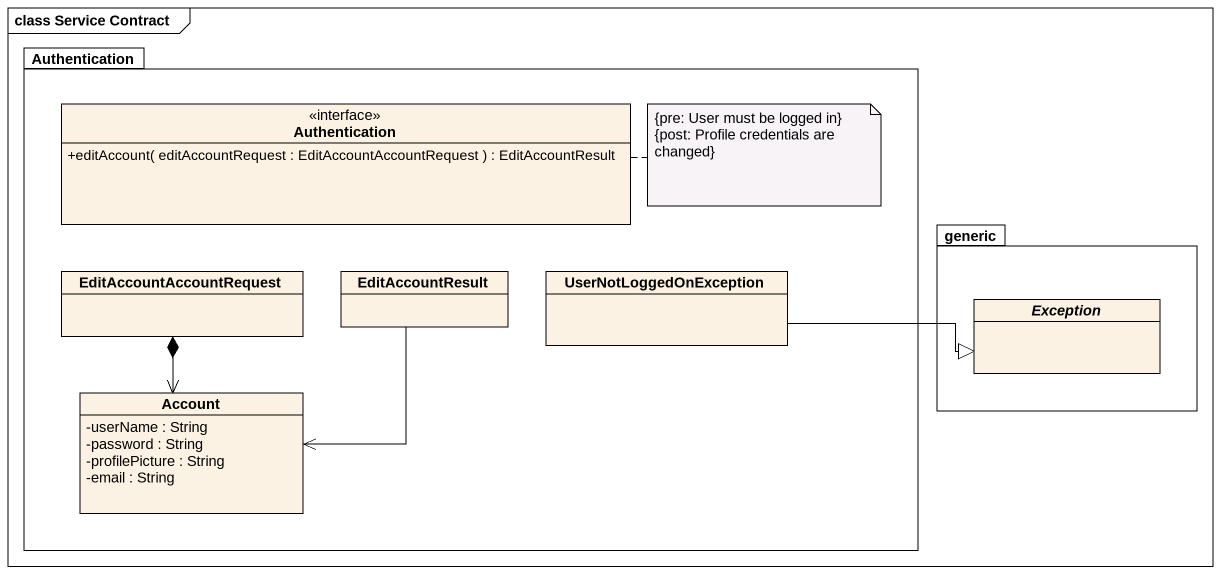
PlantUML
@startuml
mainframe class Service Contract
hide circle
hide empty members
skinparam classAttributeIconSize 0
package Authentication {
  interface "Authentication" as Authentication_2 {
    +editAccount( editAccountRequest : EditAccountAccountRequest ) : EditAccountResult
  }
  class EditAccountAccountRequest
  class EditAccountResult
  class UserNotLoggedOnException
  class Account {
    -userName : String
    -password : String
    -profilePicture : String
    -email : String
  }
}
package generic {
  abstract class "Exception" as Exception_
}
EditAccountAccountRequest *--> Account
EditAccountResult --> Account
UserNotLoggedOnException -right-|> Exception_
note right of Authentication_2
  {pre: User must be logged in}
  {post: Profile credentials are changed}
end note
@enduml
